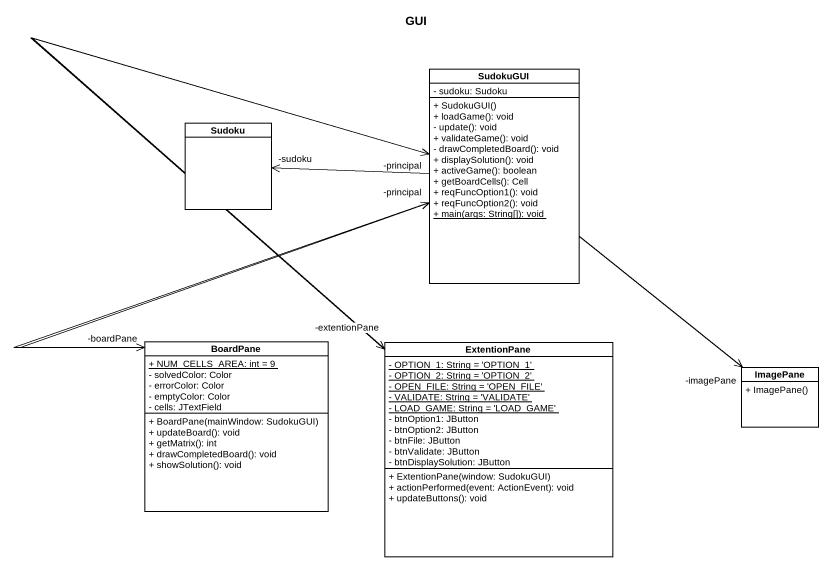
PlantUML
@startuml
title GUI
hide circle
hide empty members
skinparam classAttributeIconSize 0
class SudokuGUI {
  - sudoku: Sudoku
  + SudokuGUI()
  + loadGame(): void
  - update(): void
  + validateGame(): void
  - drawCompletedBoard(): void
  + displaySolution(): void
  + activeGame(): boolean
  + getBoardCells(): Cell
  + reqFuncOption1(): void
  + reqFuncOption2(): void
  {static} + main(args: String[]): void
}
class Sudoku
class BoardPane {
  {static} + NUM_CELLS_AREA: int = 9
  - solvedColor: Color
  - errorColor: Color
  - emptyColor: Color
  - cells: JTextField
  + BoardPane(mainWindow: SudokuGUI)
  + updateBoard(): void
  + getMatrix(): int
  + drawCompletedBoard(): void
  + showSolution(): void
}
class ExtentionPane {
  {static} - OPTION_1: String = 'OPTION_1'
  {static} - OPTION_2: String = 'OPTION_2'
  {static} - OPEN_FILE: String = 'OPEN_FILE'
  {static} - VALIDATE: String = 'VALIDATE'
  {static} - LOAD_GAME: String = 'LOAD_GAME'
  - btnOption1: JButton
  - btnOption2: JButton
  - btnFile: JButton
  - btnValidate: JButton
  - btnDisplaySolution: JButton
  + ExtentionPane(window: SudokuGUI)
  + actionPerformed(event: ActionEvent): void
  + updateButtons(): void
}
class ImagePane {
  + ImagePane()
}
SudokuGUI -left-> "-sudoku" Sudoku
SudokuGUI --> "-boardPane" BoardPane
SudokuGUI --> "-extentionPane" ExtentionPane
SudokuGUI --> "-imagePane" ImagePane
BoardPane -up-> "-principal" SudokuGUI
ExtentionPane -up-> "-principal" SudokuGUI
@enduml
